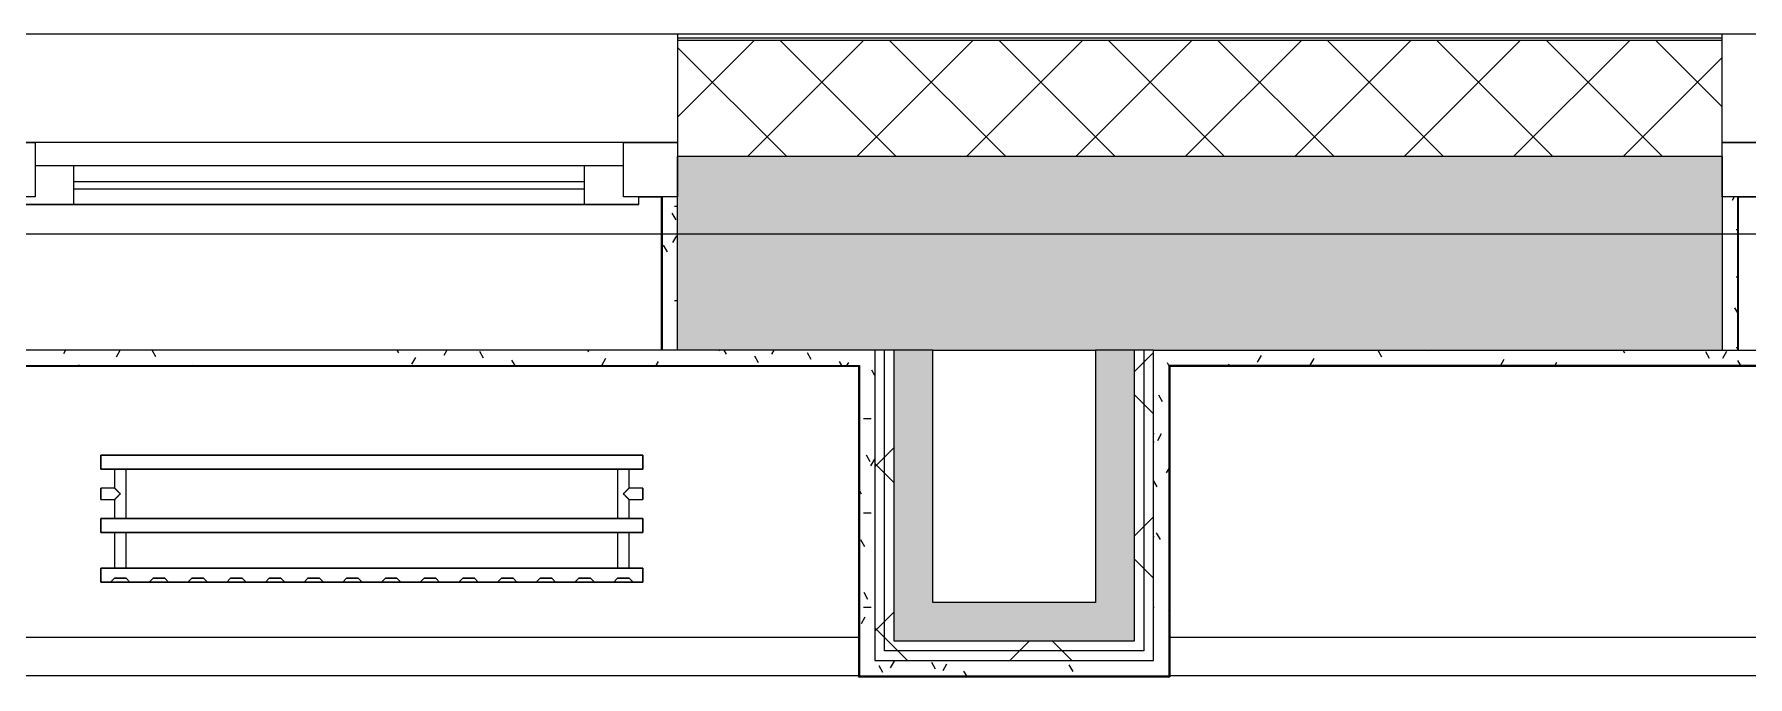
# Model space of a CAD drawing. Header units: millimetres. Extents: x -6228 to 200708, y -8553 to 29014.
# Drawn here: x 168014 to 170227, y 20728 to 21558 of the extents above; entities that cross this region are included whole.
import ezdxf

# ---------------------------------------------------------------- set-up
doc = ezdxf.new("R2010")
doc.units = ezdxf.units.MM
doc.linetypes.add('Осевая', pattern=[15875, 3175, -2381.25, 7937.5, -2381.25])
for name, color, linetype, lineweight in [('A-GLAZ-2', 7, 'Continuous', 9), ('A-WALL-3', 7, 'Continuous', 9), ('A-WALL-4', 7, 'Continuous', 13), ('I-WALL-6', 7, 'Continuous', 9), ('M-EQPM-2', 7, 'Continuous', 9), ('Оси-2', 7, 'Осевая', 9)]:
    doc.layers.add(name, color=color, linetype=linetype, lineweight=lineweight)
doc.layers.add('I-WALL-1', color=7, linetype='Continuous', lineweight=5, true_color=0xe7e7e7)
doc.layers.add('I-WALL-8', color=9, linetype='Continuous', lineweight=9, true_color=0x808080)
pattern_1 = [(0, (50944.32, 0), (121.92, 30.48), [10.058, -81.382, 10.058, -81.382, -487.68]), (0, (50944.32, 0), (121.92, 30.48), [-182.88, 10.058, -172.822, 10.058, -81.382, -213.36]), (0, (50944.32, 0), (121.92, 30.48), [-457.2, 10.058, -50.902, 10.058, -142.342]), (120, (50990.04, 15.24), (-87.356454, 90.345817), [10.058, -81.382, 10.058, -81.382, -487.68]), (120, (50990.04, 15.24), (-87.356454, 90.345817), [-182.88, 10.058, -172.822, 10.058, -81.382, -213.36]), (120, (50990.04, 15.24), (-87.356454, 90.345817), [-457.2, 10.058, -50.902, 10.058, -142.342]), (240, (51005.28, 76.2), (-34.563546, -120.825817), [10.058, -81.382, 10.058, -81.382, -487.68]), (240, (51005.28, 76.2), (-34.563546, -120.825817), [-182.88, 10.058, -172.822, 10.058, -81.382, -213.36]), (240, (51005.28, 76.2), (-34.563546, -120.825817), [-457.2, 10.058, -50.902, 10.058, -142.342])]
pattern_2 = [(45, (50944.32, 0), (-106.06602, 106.06602), []), (135, (50944.32, 0), (-106.06602, -106.06602), [])]

# ---------------------------------------------------------------- blocks, each defined once
blk = doc.blocks.new('120_Окно_СКБ_1Ст - 120_Окно_СКБ_1Ст 900х2500_h_ с форточкой-V172-План зашивки приборов отопления в осях 2 этажа 23-33')
at = {"layer": 'A-GLAZ-2'}
for p, q in [((-450, -127), (-450, -57)), ((-450, -57), (-380, -57)), ((450, -57), (-450, -57)), ((-380, -57), (-380, -127)), ((380, -127), (380, -57)), ((380, -57), (450, -57)), ((450, -57), (450, -127)), ((380, -87), (-380, -87)), ((-380, -87), (-380, -127)), ((-330, -137), (-330, -87)), ((330, -137), (330, -87)), ((380, -127), (380, -87)), ((-330, -107), (330, -107)), ((-380, -127), (-450, -127)), ((-430, -127), (-400, -127)), ((-380, -127), (-400, -127)), ((-400, -127), (-400, -137)), ((330, -117), (-330, -117)), ((450, -127), (380, -127)), ((400, -127), (380, -127)), ((400, -127), (430, -127)), ((400, -137), (400, -127)), ((-400, -137), (400, -137)), ((400, -137), (-400, -137))]:
    blk.add_line(p, q, dxfattribs=at)
blk = doc.blocks.new('radiator_prado_classic_z_tip_30_po exemplyaru - Classic Z Тип 30-300-V182-План зашивки приборов отопления в осях 2 этажа 23-33')
at = {"layer": 'M-EQPM-2'}
for p, q in [((0, 228), (0, 210)), ((700, 228), (0, 228)), ((0, 210), (0, 228)), ((0, 228), (12.5, 228)), ((12.5, 228), (37.5, 228)), ((37.5, 228), (12.5, 228)), ((12.5, 228), (37.5, 228)), ((12.5, 228), (17.5, 223)), ((12.5, 228), (17.5, 223)), ((32.5, 223), (17.5, 223)), ((17.5, 223), (32.5, 223)), ((32.5, 223), (37.5, 228)), ((37.5, 228), (32.5, 223)), ((37.5, 228), (62.5, 228)), ((62.5, 228), (87.5, 228)), ((87.5, 228), (62.5, 228)), ((62.5, 228), (87.5, 228)), ((62.5, 228), (67.5, 223)), ((62.5, 228), (67.5, 223)), ((82.5, 223), (67.5, 223)), ((67.5, 223), (82.5, 223)), ((82.5, 223), (87.5, 228)), ((87.5, 228), (82.5, 223)), ((87.5, 228), (112.5, 228)), ((112.5, 228), (137.5, 228)), ((137.5, 228), (112.5, 228)), ((112.5, 228), (137.5, 228)), ((112.5, 228), (117.5, 223)), ((112.5, 228), (117.5, 223)), ((132.5, 223), (117.5, 223)), ((117.5, 223), (132.5, 223)), ((132.5, 223), (137.5, 228)), ((137.5, 228), (132.5, 223)), ((137.5, 228), (162.5, 228)), ((162.5, 228), (187.5, 228)), ((187.5, 228), (162.5, 228)), ((162.5, 228), (187.5, 228)), ((162.5, 228), (167.5, 223)), ((162.5, 228), (167.5, 223)), ((182.5, 223), (167.5, 223)), ((167.5, 223), (182.5, 223)), ((182.5, 223), (187.5, 228)), ((187.5, 228), (182.5, 223)), ((187.5, 228), (212.5, 228)), ((212.5, 228), (237.5, 228)), ((237.5, 228), (212.5, 228)), ((212.5, 228), (237.5, 228)), ((212.5, 228), (217.5, 223)), ((212.5, 228), (217.5, 223)), ((232.5, 223), (217.5, 223)), ((217.5, 223), (232.5, 223)), ((232.5, 223), (237.5, 228)), ((237.5, 228), (232.5, 223)), ((237.5, 228), (262.5, 228)), ((262.5, 228), (287.5, 228)), ((287.5, 228), (262.5, 228)), ((262.5, 228), (287.5, 228)), ((262.5, 228), (267.5, 223)), ((262.5, 228), (267.5, 223)), ((282.5, 223), (267.5, 223)), ((267.5, 223), (282.5, 223)), ((282.5, 223), (287.5, 228)), ((287.5, 228), (282.5, 223)), ((287.5, 228), (312.5, 228)), ((312.5, 228), (337.5, 228)), ((337.5, 228), (312.5, 228)), ((312.5, 228), (337.5, 228)), ((312.5, 228), (317.5, 223)), ((312.5, 228), (317.5, 223)), ((332.5, 223), (317.5, 223)), ((317.5, 223), (332.5, 223)), ((332.5, 223), (337.5, 228)), ((337.5, 228), (332.5, 223)), ((337.5, 228), (362.5, 228)), ((362.5, 228), (387.5, 228)), ((387.5, 228), (362.5, 228)), ((362.5, 228), (387.5, 228)), ((362.5, 228), (367.5, 223)), ((362.5, 228), (367.5, 223)), ((382.5, 223), (367.5, 223)), ((367.5, 223), (382.5, 223)), ((382.5, 223), (387.5, 228)), ((387.5, 228), (382.5, 223)), ((387.5, 228), (412.5, 228)), ((412.5, 228), (437.5, 228)), ((437.5, 228), (412.5, 228)), ((412.5, 228), (437.5, 228)), ((412.5, 228), (417.5, 223)), ((412.5, 228), (417.5, 223)), ((432.5, 223), (417.5, 223)), ((417.5, 223), (432.5, 223)), ((432.5, 223), (437.5, 228)), ((437.5, 228), (432.5, 223)), ((437.5, 228), (462.5, 228)), ((462.5, 228), (487.5, 228)), ((487.5, 228), (462.5, 228)), ((462.5, 228), (487.5, 228)), ((462.5, 228), (467.5, 223)), ((462.5, 228), (467.5, 223)), ((482.5, 223), (467.5, 223)), ((467.5, 223), (482.5, 223)), ((482.5, 223), (487.5, 228)), ((487.5, 228), (482.5, 223)), ((487.5, 228), (512.5, 228)), ((512.5, 228), (537.5, 228)), ((537.5, 228), (512.5, 228)), ((512.5, 228), (537.5, 228)), ((512.5, 228), (517.5, 223)), ((512.5, 228), (517.5, 223)), ((532.5, 223), (517.5, 223)), ((517.5, 223), (532.5, 223)), ((532.5, 223), (537.5, 228)), ((537.5, 228), (532.5, 223)), ((537.5, 228), (562.5, 228)), ((562.5, 228), (587.5, 228)), ((587.5, 228), (562.5, 228)), ((562.5, 228), (587.5, 228)), ((562.5, 228), (567.5, 223)), ((562.5, 228), (567.5, 223)), ((582.5, 223), (567.5, 223)), ((567.5, 223), (582.5, 223)), ((582.5, 223), (587.5, 228)), ((587.5, 228), (582.5, 223)), ((587.5, 228), (612.5, 228)), ((612.5, 228), (637.5, 228)), ((637.5, 228), (612.5, 228)), ((612.5, 228), (637.5, 228)), ((612.5, 228), (617.5, 223)), ((612.5, 228), (617.5, 223)), ((632.5, 223), (617.5, 223)), ((617.5, 223), (632.5, 223)), ((632.5, 223), (637.5, 228)), ((637.5, 228), (632.5, 223)), ((637.5, 228), (662.5, 228)), ((662.5, 228), (687.5, 228)), ((687.5, 228), (662.5, 228)), ((662.5, 228), (687.5, 228)), ((662.5, 228), (667.5, 223)), ((662.5, 228), (667.5, 223)), ((682.5, 223), (667.5, 223)), ((667.5, 223), (682.5, 223)), ((682.5, 223), (687.5, 228)), ((687.5, 228), (682.5, 223)), ((687.5, 228), (700, 228)), ((700, 210), (700, 228)), ((700, 228), (700, 210)), ((0, 210), (700, 210)), ((17.5, 210), (0, 210)), ((17.5, 210), (17.5, 164)), ((17.5, 210), (17.5, 164)), ((32.5, 210), (17.5, 210)), ((17.5, 210), (32.5, 210)), ((32.5, 210), (17.5, 210)), ((17.5, 210), (32.5, 210)), ((31.5, 210), (18.5, 210)), ((32.5, 164), (32.5, 210)), ((32.5, 164), (32.5, 210)), ((667.5, 210), (32.5, 210)), ((667.5, 210), (667.5, 164)), ((667.5, 210), (667.5, 164)), ((682.5, 210), (667.5, 210)), ((667.5, 210), (682.5, 210)), ((682.5, 210), (667.5, 210)), ((667.5, 210), (682.5, 210)), ((681.5, 210), (668.5, 210)), ((682.5, 164), (682.5, 210)), ((682.5, 164), (682.5, 210)), ((700, 210), (682.5, 210)), ((700, 164), (0, 164)), ((0, 164), (0, 146)), ((0, 146), (0, 164)), ((0, 164), (17.5, 164)), ((32.5, 164), (17.5, 164)), ((17.5, 164), (32.5, 164)), ((32.5, 164), (17.5, 164)), ((17.5, 164), (30.3, 164)), ((18.5, 164), (31.5, 164)), ((30.3, 164), (32.5, 164)), ((32.5, 164), (667.5, 164)), ((682.5, 164), (667.5, 164)), ((667.5, 164), (682.5, 164)), ((675, 164), (667.5, 164)), ((667.5, 164), (682.5, 164)), ((668.5, 164), (681.5, 164)), ((682.5, 164), (675, 164)), ((682.5, 164), (700, 164)), ((700, 146), (700, 164)), ((700, 164), (700, 146)), ((0, 146), (700, 146)), ((17.5, 146), (0, 146)), ((17.5, 146), (17.5, 121.5)), ((17.5, 146), (17.5, 121.5)), ((17.5, 146), (32.5, 146)), ((32.5, 146), (17.5, 146)), ((17.5, 146), (32.5, 146)), ((32.5, 146), (17.5, 146)), ((31.5, 146), (18.5, 146)), ((32.5, 82), (32.5, 146)), ((32.5, 82), (32.5, 146)), ((667.5, 146), (32.5, 146)), ((667.5, 146), (667.5, 82)), ((667.5, 146), (667.5, 82)), ((667.5, 146), (682.5, 146)), ((682.5, 146), (667.5, 146)), ((667.5, 146), (667.8, 146)), ((682.5, 146), (667.5, 146)), ((667.8, 146), (671.2, 146)), ((681.5, 146), (668.5, 146)), ((671.2, 146), (681.5, 146)), ((681.5, 146), (682.5, 146)), ((682.5, 121.5), (682.5, 146)), ((682.5, 121.5), (682.5, 146)), ((700, 146), (682.5, 146)), ((17.5, 121.5), (0, 121.5)), ((17.5, 121.5), (0, 121.5)), ((0, 121.5), (0, 121.2)), ((0, 106.5), (0, 121.5)), ((0, 121.2), (0, 117.7)), ((0, 121.2), (0, 120.5)), ((0, 120.5), (0, 121.2)), ((0, 121.2), (0, 121.2)), ((0, 120.5), (0, 119.3)), ((0, 119.3), (0, 120.5)), ((0, 119.3), (0, 117.7)), ((0, 117.7), (0, 119.3)), ((0, 117.7), (0, 115.9)), ((0, 115.9), (0, 117.7)), ((0, 117.7), (0, 110.2)), ((0, 115.9), (0, 114)), ((0, 114), (0, 115.9)), ((0, 114), (0, 112.1)), ((0, 112.1), (0, 114)), ((0, 112.1), (0, 110.2)), ((0, 110.2), (0, 112.1)), ((700, 121.5), (682.5, 121.5)), ((700, 121.5), (682.5, 121.5)), ((700, 121.5), (700, 106.5)), ((700, 121.2), (700, 121.5)), ((700, 121.5), (700, 121.2)), ((700, 121.2), (700, 121.5)), ((700, 120.5), (700, 121.2)), ((700, 121.2), (700, 120.5)), ((700, 106.8), (700, 121.2)), ((700, 106.8), (700, 120.5)), ((700, 120.5), (700, 119.3)), ((700, 119.3), (700, 117.7)), ((700, 117.7), (700, 115.9)), ((700, 115.9), (700, 114)), ((700, 114), (700, 112.1)), ((700, 112.1), (700, 110.2)), ((0, 110.2), (0, 106.8)), ((0, 110.2), (0, 108.7)), ((0, 108.7), (0, 110.2)), ((0, 108.7), (0, 107.5)), ((0, 106.8), (0, 108.7)), ((0, 107.5), (0, 106.8)), ((0, 106.8), (0, 106.5)), ((0, 106.8), (0, 106.8)), ((0, 106.5), (17.5, 106.5)), ((0, 106.5), (17.5, 106.5)), ((17.5, 106.5), (17.5, 82)), ((17.5, 106.5), (17.5, 82)), ((682.5, 82), (682.5, 106.5)), ((682.5, 106.5), (700, 106.5)), ((682.5, 82), (682.5, 106.5)), ((682.5, 106.5), (700, 106.5)), ((700, 110.2), (700, 108.7)), ((700, 108.7), (700, 107.5)), ((700, 107.5), (700, 106.8)), ((700, 106.5), (700, 106.8)), ((700, 106.8), (700, 106.5)), ((700, 106.5), (700, 106.8)), ((700, 82), (0, 82)), ((0, 82), (0, 64)), ((0, 64), (0, 82)), ((0, 82), (17.5, 82)), ((32.5, 82), (17.5, 82)), ((17.5, 82), (32.5, 82)), ((32.5, 82), (17.5, 82)), ((17.5, 82), (17.8, 82)), ((17.8, 82), (25, 82)), ((18.5, 82), (31.5, 82)), ((25, 82), (32.5, 82)), ((32.5, 82), (667.5, 82)), ((682.5, 82), (667.5, 82)), ((667.5, 82), (682.5, 82)), ((667.8, 82), (667.5, 82)), ((667.5, 82), (682.5, 82)), ((668.5, 82), (667.8, 82)), ((673.1, 82), (668.5, 82)), ((668.5, 82), (681.5, 82)), ((678.7, 82), (673.1, 82)), ((680.3, 82), (678.7, 82)), ((681.5, 82), (680.3, 82)), ((682.5, 82), (681.5, 82)), ((682.5, 82), (700, 82)), ((700, 64), (700, 82)), ((700, 82), (700, 64)), ((700, 64), (0, 64)), ((0, 64), (700, 64))]:
    blk.add_line(p, q, dxfattribs=at)
for points, knots in [([(17.8, 121.2), (17.7, 121.3), (17.7, 121.3), (17.5, 121.5), (17.5, 121.5), (17.5, 121.5)], [0.8571429, 0.8571429, 0.8571429, 0.8571429, 0.8928571, 0.9285714, 1, 1, 1, 1]), ([(17.5, 121.5), (17.5, 121.5), (17.5, 121.5), (17.7, 121.3), (17.7, 121.3), (17.8, 121.2)], [0, 0, 0, 0, 0.0714286, 0.1071429, 0.1428571, 0.1428571, 0.1428571, 0.1428571]), ([(17.5, 121.5), (17.5, 121.5), (17.5, 121.5), (17.7, 121.3), (17.7, 121.3), (17.8, 121.2)], [0, 0, 0, 0, 0.0714286, 0.1071429, 0.1428571, 0.1428571, 0.1428571, 0.1428571]), ([(25, 114), (24.5, 114.5), (23.6, 115.4), (22.4, 116.6), (21.6, 117.4), (21.1, 117.9), (20.8, 118.2), (20.5, 118.5), (20.2, 118.8), (19.8, 119.1), (19.6, 119.4), (19.3, 119.7), (19, 120), (18.7, 120.3), (18.5, 120.5), (18.3, 120.7), (18.1, 120.9), (17.9, 121.1), (17.8, 121.2), (17.7, 121.3), (17.5, 121.5), (17.5, 121.5), (17.5, 121.5)], [0, 0, 0, 0, 0.142857, 0.285714, 0.357143, 0.392857, 0.428571, 0.464286, 0.5, 0.535714, 0.571429, 0.607143, 0.642857, 0.678571, 0.714286, 0.75, 0.785714, 0.821429, 0.857143, 0.892857, 0.928571, 1, 1, 1, 1]), ([(17.5, 106.5), (17.5, 106.5), (17.5, 106.5), (17.7, 106.7), (17.8, 106.8), (17.9, 106.9), (18.1, 107.1), (18.3, 107.3), (18.5, 107.5), (18.7, 107.7), (19, 108), (19.3, 108.3), (19.6, 108.6), (19.8, 108.9), (20.3, 109.3), (20.7, 109.7), (21.1, 110.1), (21.6, 110.6), (22.4, 111.4), (23.6, 112.6), (24.5, 113.5), (25, 114)], [0, 0, 0, 0, 0.071429, 0.107143, 0.142857, 0.178571, 0.214286, 0.25, 0.285714, 0.321429, 0.357143, 0.392857, 0.428571, 0.464286, 0.5, 0.571429, 0.607143, 0.642857, 0.714286, 0.857143, 1, 1, 1, 1]), ([(17.8, 121.2), (17.8, 121.2), (17.9, 121.1), (18.1, 120.9), (18.3, 120.7), (18.5, 120.5), (18.7, 120.3), (19, 120), (19.3, 119.7), (19.6, 119.4), (19.8, 119.1), (20.3, 118.7), (20.7, 118.3), (21.1, 117.9), (21.6, 117.4), (22.4, 116.6), (23.1, 115.9), (23.6, 115.4)], [0.1428571, 0.1428571, 0.1428571, 0.1428571, 0.1785714, 0.2142857, 0.25, 0.2857143, 0.3214286, 0.3571429, 0.3928571, 0.4285714, 0.4642857, 0.5, 0.5714286, 0.6071429, 0.6428571, 0.7142857, 0.8571429, 0.8571429, 0.8571429, 0.8571429]), ([(22.1, 111.1), (21.9, 110.9), (21.6, 110.6), (21.1, 110.1), (20.8, 109.8), (20.5, 109.5), (20.2, 109.2), (19.8, 108.9), (19.6, 108.6), (19.3, 108.3), (19, 108), (18.7, 107.7), (18.5, 107.5), (18.3, 107.3), (18.1, 107.1), (17.9, 106.9), (17.8, 106.8), (17.8, 106.8)], [0.2857143, 0.2857143, 0.2857143, 0.2857143, 0.3571429, 0.3928571, 0.4285714, 0.4642857, 0.5, 0.5357143, 0.5714286, 0.6071429, 0.6428571, 0.6785714, 0.7142857, 0.75, 0.7857143, 0.8214286, 0.8571429, 0.8571429, 0.8571429, 0.8571429]), ([(19.6, 119.4), (19.7, 119.3), (19.9, 119.2), (20.3, 118.7), (20.6, 118.4), (20.8, 118.2)], [0.4285714, 0.4285714, 0.4285714, 0.4285714, 0.4642857, 0.5, 0.5714286, 0.5714286, 0.5714286, 0.5714286]), ([(22.1, 116.9), (21.9, 117.1), (21.6, 117.4), (21.1, 117.9), (20.9, 118.1), (20.8, 118.2)], [0.2857143, 0.2857143, 0.2857143, 0.2857143, 0.3571429, 0.3928571, 0.4285714, 0.4285714, 0.4285714, 0.4285714]), ([(20.8, 118.2), (20.9, 118.1), (21.1, 117.9), (21.6, 117.4), (21.9, 117.1), (22.1, 116.9)], [0.5714286, 0.5714286, 0.5714286, 0.5714286, 0.6071429, 0.6428571, 0.7142857, 0.7142857, 0.7142857, 0.7142857]), ([(20.8, 109.8), (20.9, 109.9), (21.1, 110.1), (21.6, 110.6), (21.9, 110.9), (22.1, 111.1)], [0.5714286, 0.5714286, 0.5714286, 0.5714286, 0.6071429, 0.6428571, 0.7142857, 0.7142857, 0.7142857, 0.7142857]), ([(22.1, 111.1), (21.9, 110.9), (21.6, 110.6), (21.1, 110.1), (20.9, 109.9), (20.8, 109.8)], [0.2857143, 0.2857143, 0.2857143, 0.2857143, 0.3571429, 0.3928571, 0.4285714, 0.4285714, 0.4285714, 0.4285714]), ([(675, 114), (675.5, 114.5), (676.4, 115.4), (677.6, 116.6), (678.4, 117.4), (678.9, 117.9), (679.2, 118.2), (679.5, 118.5), (679.8, 118.8), (680.1, 119.2), (680.4, 119.4), (680.7, 119.7), (681, 120), (681.3, 120.3), (681.5, 120.5), (681.7, 120.7), (681.9, 120.9), (682.1, 121.1), (682.2, 121.2), (682.3, 121.3), (682.5, 121.5), (682.5, 121.5), (682.5, 121.5)], [0, 0, 0, 0, 0.142857, 0.285714, 0.357143, 0.392857, 0.428571, 0.464286, 0.5, 0.535714, 0.571429, 0.607143, 0.642857, 0.678571, 0.714286, 0.75, 0.785714, 0.821429, 0.857143, 0.892857, 0.928571, 1, 1, 1, 1]), ([(682.5, 106.5), (682.5, 106.5), (682.5, 106.5), (682.3, 106.7), (682.2, 106.8), (682.1, 106.9), (681.9, 107.1), (681.7, 107.3), (681.5, 107.5), (681.3, 107.7), (681, 108), (680.7, 108.3), (680.4, 108.6), (680.1, 108.8), (679.7, 109.3), (679.3, 109.7), (678.9, 110.1), (678.4, 110.6), (677.6, 111.4), (676.4, 112.6), (675.5, 113.5), (675, 114)], [0, 0, 0, 0, 0.071429, 0.107143, 0.142857, 0.178571, 0.214286, 0.25, 0.285714, 0.321429, 0.357143, 0.392857, 0.428571, 0.464286, 0.5, 0.571429, 0.607143, 0.642857, 0.714286, 0.857143, 1, 1, 1, 1]), ([(682.2, 121.2), (682.2, 121.2), (682.1, 121.1), (681.9, 120.9), (681.7, 120.7), (681.5, 120.5), (681.3, 120.3), (681, 120), (680.7, 119.7), (680.4, 119.4), (680.1, 119.2), (679.7, 118.7), (679.3, 118.3), (678.9, 117.9), (678.4, 117.4), (677.6, 116.6), (676.9, 115.9), (676.4, 115.4)], [0.1428571, 0.1428571, 0.1428571, 0.1428571, 0.1785714, 0.2142857, 0.25, 0.2857143, 0.3214286, 0.3571429, 0.3928571, 0.4285714, 0.4642857, 0.5, 0.5714286, 0.6071429, 0.6428571, 0.7142857, 0.8571429, 0.8571429, 0.8571429, 0.8571429]), ([(676.4, 115.4), (676.9, 115.9), (677.6, 116.6), (678.4, 117.4), (678.9, 117.9), (679.2, 118.2), (679.5, 118.5), (679.8, 118.8), (680.1, 119.2), (680.4, 119.4), (680.7, 119.7), (681, 120), (681.3, 120.3), (681.5, 120.5), (681.7, 120.7), (681.9, 120.9), (682.1, 121.1), (682.2, 121.2), (682.2, 121.2)], [0.1428571, 0.1428571, 0.1428571, 0.1428571, 0.2857143, 0.3571429, 0.3928571, 0.4285714, 0.4642857, 0.5, 0.5357143, 0.5714286, 0.6071429, 0.6428571, 0.6785714, 0.7142857, 0.75, 0.7857143, 0.8214286, 0.8571429, 0.8571429, 0.8571429, 0.8571429]), ([(680.4, 119.4), (680.3, 119.3), (680.1, 119.2), (679.7, 118.7), (679.3, 118.3), (678.9, 117.9), (678.4, 117.4), (678.1, 117.1), (677.9, 116.9)], [0.4285714, 0.4285714, 0.4285714, 0.4285714, 0.4642857, 0.5, 0.5714286, 0.6071429, 0.6428571, 0.7142857, 0.7142857, 0.7142857, 0.7142857]), ([(677.9, 111.1), (678.1, 110.9), (678.4, 110.6), (678.9, 110.1), (679.2, 109.8), (679.5, 109.5), (679.8, 109.2), (680.1, 108.8), (680.4, 108.6), (680.7, 108.3), (681, 108), (681.3, 107.7), (681.5, 107.5), (681.7, 107.3), (681.9, 107.1), (682.1, 106.9), (682.2, 106.8), (682.2, 106.8)], [0.2857143, 0.2857143, 0.2857143, 0.2857143, 0.3571429, 0.3928571, 0.4285714, 0.4642857, 0.5, 0.5357143, 0.5714286, 0.6071429, 0.6428571, 0.6785714, 0.7142857, 0.75, 0.7857143, 0.8214286, 0.8571429, 0.8571429, 0.8571429, 0.8571429]), ([(677.9, 111.1), (678.1, 110.9), (678.4, 110.6), (678.9, 110.1), (679.2, 109.8), (679.5, 109.5), (679.8, 109.2), (680.1, 108.8), (680.4, 108.6), (680.7, 108.3), (681, 108), (681.3, 107.7), (681.5, 107.5), (681.7, 107.3), (681.9, 107.1), (682.1, 106.9), (682.2, 106.8), (682.2, 106.8)], [0.2857143, 0.2857143, 0.2857143, 0.2857143, 0.3571429, 0.3928571, 0.4285714, 0.4642857, 0.5, 0.5357143, 0.5714286, 0.6071429, 0.6428571, 0.6785714, 0.7142857, 0.75, 0.7857143, 0.8214286, 0.8571429, 0.8571429, 0.8571429, 0.8571429]), ([(682.2, 106.8), (682.2, 106.8), (682.1, 106.9), (681.9, 107.1), (681.7, 107.3), (681.5, 107.5), (681.3, 107.7), (681, 108), (680.7, 108.3), (680.4, 108.6), (680.1, 108.8), (679.7, 109.3), (679.3, 109.7), (678.9, 110.1), (678.4, 110.6), (678.1, 110.9), (677.9, 111.1)], [0.1428571, 0.1428571, 0.1428571, 0.1428571, 0.1785714, 0.2142857, 0.25, 0.2857143, 0.3214286, 0.3571429, 0.3928571, 0.4285714, 0.4642857, 0.5, 0.5714286, 0.6071429, 0.6428571, 0.7142857, 0.7142857, 0.7142857, 0.7142857]), ([(682.5, 121.5), (682.5, 121.5), (682.5, 121.5), (682.3, 121.3), (682.3, 121.3), (682.2, 121.2)], [0, 0, 0, 0, 0.0714286, 0.1071429, 0.1428571, 0.1428571, 0.1428571, 0.1428571]), ([(682.5, 121.5), (682.5, 121.5), (682.5, 121.5), (682.3, 121.3), (682.3, 121.3), (682.2, 121.2)], [0, 0, 0, 0, 0.0714286, 0.1071429, 0.1428571, 0.1428571, 0.1428571, 0.1428571]), ([(682.2, 121.2), (682.3, 121.3), (682.3, 121.3), (682.5, 121.5), (682.5, 121.5), (682.5, 121.5)], [0.8571429, 0.8571429, 0.8571429, 0.8571429, 0.8928571, 0.9285714, 1, 1, 1, 1]), ([(17.5, 106.5), (17.5, 106.5), (17.5, 106.5), (17.7, 106.7), (17.7, 106.7), (17.8, 106.8)], [0, 0, 0, 0, 0.0714286, 0.1071429, 0.1428571, 0.1428571, 0.1428571, 0.1428571]), ([(17.8, 106.8), (17.7, 106.7), (17.7, 106.7), (17.5, 106.5), (17.5, 106.5), (17.5, 106.5)], [0.8571429, 0.8571429, 0.8571429, 0.8571429, 0.8928571, 0.9285714, 1, 1, 1, 1]), ([(17.8, 106.8), (17.7, 106.7), (17.7, 106.7), (17.5, 106.5), (17.5, 106.5), (17.5, 106.5)], [0.8571429, 0.8571429, 0.8571429, 0.8571429, 0.8928571, 0.9285714, 1, 1, 1, 1]), ([(17.8, 106.8), (17.8, 106.8), (17.9, 106.9), (18.1, 107.1), (18.3, 107.3), (18.5, 107.5), (18.7, 107.7), (19, 108), (19.3, 108.3), (19.6, 108.6), (19.9, 108.8), (20.3, 109.3), (20.6, 109.6), (20.8, 109.8)], [0.1428571, 0.1428571, 0.1428571, 0.1428571, 0.1785714, 0.2142857, 0.25, 0.2857143, 0.3214286, 0.3571429, 0.3928571, 0.4285714, 0.4642857, 0.5, 0.5714286, 0.5714286, 0.5714286, 0.5714286]), ([(682.2, 106.8), (682.3, 106.7), (682.3, 106.7), (682.5, 106.5), (682.5, 106.5), (682.5, 106.5)], [0.8571429, 0.8571429, 0.8571429, 0.8571429, 0.8928571, 0.9285714, 1, 1, 1, 1]), ([(682.2, 106.8), (682.3, 106.7), (682.3, 106.7), (682.5, 106.5), (682.5, 106.5), (682.5, 106.5)], [0.8571429, 0.8571429, 0.8571429, 0.8571429, 0.8928571, 0.9285714, 1, 1, 1, 1]), ([(682.5, 106.5), (682.5, 106.5), (682.5, 106.5), (682.3, 106.7), (682.3, 106.7), (682.2, 106.8)], [0, 0, 0, 0, 0.0714286, 0.1071429, 0.1428571, 0.1428571, 0.1428571, 0.1428571])]:
    blk.add_open_spline(points, degree=3, knots=knots, dxfattribs=at)
for points in [[(20.8, 118.2), (20.7, 118.3), (20.5, 118.5), (20.2, 118.8), (19.9, 119.2), (19.6, 119.4), (19.3, 119.7), (19, 120), (18.7, 120.3), (18.5, 120.5), (18.3, 120.7), (18.1, 120.9), (17.9, 121.1), (17.8, 121.2), (17.8, 121.2)], [(17.8, 121.2), (17.8, 121.2), (17.9, 121.1), (18.1, 120.9), (18.3, 120.7), (18.5, 120.5), (18.7, 120.3), (19, 120), (19.3, 119.7), (19.5, 119.5), (19.6, 119.4)], [(23.6, 115.4), (23.1, 115.9), (22.6, 116.4), (22.1, 116.9)], [(22.1, 116.9), (22.6, 116.4), (23.1, 115.9), (23.6, 115.4)], [(25, 114), (24.5, 113.5), (23.6, 112.6), (22.6, 111.6), (22.1, 111.1)], [(22.1, 111.1), (22.6, 111.6), (23.1, 112.1), (23.6, 112.6)], [(23.6, 112.6), (23.1, 112.1), (22.6, 111.6), (22.1, 111.1)], [(25, 114), (24.5, 114.5), (24, 115), (23.6, 115.4)], [(23.6, 115.4), (24, 115), (24.5, 114.5), (25, 114)], [(23.6, 115.4), (24, 115), (24.5, 114.5), (25, 114)], [(23.6, 112.6), (24, 113), (24.5, 113.5), (25, 114)], [(25, 114), (24.5, 113.5), (24, 113), (23.6, 112.6)], [(676.4, 115.4), (676, 115), (675.5, 114.5), (675, 114)], [(676.4, 115.4), (676, 115), (675.5, 114.5), (675, 114)], [(675, 114), (675.5, 114.5), (676, 115), (676.4, 115.4)], [(675, 114), (675.5, 113.5), (676.4, 112.6), (677.4, 111.6), (677.9, 111.1)], [(675, 114), (675.5, 113.5), (676.4, 112.6), (677.4, 111.6), (677.9, 111.1)], [(677.9, 111.1), (677.4, 111.6), (676.4, 112.6), (675.5, 113.5), (675, 114)], [(677.9, 116.9), (677.4, 116.4), (676.9, 115.9), (676.4, 115.4)], [(682.2, 121.2), (682.2, 121.2), (682.1, 121.1), (681.9, 120.9), (681.7, 120.7), (681.5, 120.5), (681.3, 120.3), (681, 120), (680.7, 119.7), (680.5, 119.5), (680.4, 119.4)], [(20.8, 109.8), (20.7, 109.7), (20.5, 109.5), (20.2, 109.2), (19.9, 108.8), (19.6, 108.6), (19.3, 108.3), (19, 108), (18.7, 107.7), (18.5, 107.5), (18.3, 107.3), (18.1, 107.1), (17.9, 106.9), (17.8, 106.8), (17.8, 106.8)]]:
    blk.add_open_spline(points, degree=3, dxfattribs=at)

msp = doc.modelspace()

# ---------------------------------------------------------------- hatches: boundary and pattern name
at = {"layer": 'A-WALL-3'}
h = msp.add_hatch(dxfattribs=at)
h.set_pattern_fill('FP_141', color=256, style=0, pattern_type=2)
h.set_pattern_definition([(45, (50944.32, 0), (-70.71068, 70.71068), []), (135, (50944.32, 0), (-70.71068, -70.71068), [])])
h.paths.add_polyline_path([(176024.3, 21400), (176174.3, 21400), (176174.3, 21550), (171094.5, 21550), (171094.5, 21400), (175874.6, 21400)])
h.paths.add_polyline_path([(170013.1, 21400), (170194.5, 21400), (170194.5, 21550), (168844.8, 21550), (168844.8, 21400), (169361.8, 21400)])
h.paths.add_polyline_path([(167944.8, 21400), (167944.8, 21550), (166544.8, 21550), (166544.8, 21400), (167407.9, 21400)])
h.paths.add_polyline_path([(164151.5, 21400), (164244.8, 21400), (164244.8, 21550), (163094.3, 21550), (163094.3, 21400), (163500.2, 21400)])
h.paths.add_polyline_path([(161994.3, 21400), (162194.3, 21400), (162194.3, 21550), (160894.8, 21550), (160895.1, 21400), (161546.4, 21400)])
h.paths.add_polyline_path([(159994.8, 21400), (159994.8, 21550), (158694.8, 21550), (158694.8, 21400), (159592.5, 21400)])
h.paths.add_polyline_path([(157794.8, 21400), (157794.8, 21550), (156494.5, 21550), (156494.5, 21400), (157638.7, 21400)])
h.paths.add_polyline_path([(154194.5, 21400), (154194.5, 21550), (152994.3, 21550), (152994.3, 21400), (153731, 21400)])
h.paths.add_polyline_path([(152094.3, 21400), (152094.3, 21550), (147554.3, 21550), (147554.3, 21400), (151777.1, 21400)])
h.paths.add_polyline_path([(144254.3, 21400), (144254.3, 21550), (144004.3, 21550), (144004.3, 21400)])
at = {"layer": 'I-WALL-1'}
for points in [[(169174.8, 20774), (169174.8, 21150), (169124.8, 21150), (169124.8, 20774)], [(169434.8, 20824), (169434.8, 21150), (169384.8, 21150), (169384.8, 20824)], [(169434.8, 20774), (169434.8, 20824), (169174.8, 20824), (169174.8, 20774), (169361.8, 20774)]]:
    msp.add_hatch(color=256, dxfattribs=at).paths.add_polyline_path(points)
at = {"layer": 'I-WALL-6'}
h = msp.add_hatch(dxfattribs=at)
h.set_pattern_fill('FP_142', color=256, style=0, pattern_type=2)
h.set_pattern_definition([(45, (50944.32, 0), (-57.024626, 57.024626), []), (45, (51001.345, 0), (-57.024626, 57.024626), [100.806, -20.161, 3.353, -16.808])])
h.paths.add_polyline_path([(171966.9, 21150), (172154.3, 21150), (172154.3, 21400), (171794.3, 21400), (171794.3, 21150)])
h.paths.add_polyline_path([(170194.5, 21150), (170194.5, 21400), (168844.8, 21400), (168844.8, 21150), (170013.1, 21150)])
h.paths.add_polyline_path([(167944.8, 21150), (167944.8, 21400), (167044.8, 21400), (167044.8, 21150), (167407.9, 21150)])
h.paths.add_polyline_path([(164244.8, 21150), (164244.8, 21400), (163094.3, 21400), (163094.3, 21150), (164151.5, 21150)])
h.paths.add_polyline_path([(161994.3, 21150), (162194.3, 21150), (162194.3, 21400), (161994.3, 21400), (161994.3, 21263.4)])
h.paths.add_polyline_path([(160895.1, 21150), (161294.3, 21150), (161294.3, 21400), (160894.8, 21400), (160894.8, 21150)])
h.paths.add_polyline_path([(159994.8, 21150), (159994.8, 21400), (158694.8, 21400), (158694.8, 21150), (159918.2, 21150)])
h.paths.add_polyline_path([(151504.3, 21150), (151524.3, 21150), (151524.3, 21400), (151504.3, 21400), (151504.3, 21263.4)])
h.paths.add_polyline_path([(157794.8, 21150), (157794.8, 21400), (156994.3, 21400), (156994.3, 21150), (157638.7, 21150)])
h.paths.add_polyline_path([(154056.6, 21150), (154194.5, 21150), (154194.5, 21400), (152994.3, 21400), (152994.3, 21150), (153731, 21150)])
h.paths.add_polyline_path([(151777.1, 21150), (152094.3, 21150), (152094.3, 21400), (151744.3, 21400), (151744.3, 21150)])
h = msp.add_hatch(dxfattribs=at)
h.set_pattern_fill('FP_161', color=256, style=0, pattern_type=2)
h.set_pattern_definition(pattern_2)
h.paths.add_polyline_path([(169112.3, 20749), (169112.3, 21150), (169099.8, 21150), (169099.8, 20749)])
h = msp.add_hatch(dxfattribs=at)
h.set_pattern_fill('FP_161', color=256, style=0, pattern_type=2)
h.set_pattern_definition(pattern_2)
h.paths.add_polyline_path([(169124.8, 20761.5), (169124.8, 21150), (169112.3, 21150), (169112.3, 20761.5)])
h = msp.add_hatch(dxfattribs=at)
h.set_pattern_fill('FP_161', color=256, style=0, pattern_type=2)
h.set_pattern_definition(pattern_2)
h.paths.add_polyline_path([(169447.3, 20774), (169447.3, 21150), (169434.8, 21150), (169434.8, 20774)])
h = msp.add_hatch(dxfattribs=at)
h.set_pattern_fill('FP_161', color=256, style=0, pattern_type=2)
h.set_pattern_definition(pattern_2)
h.paths.add_polyline_path([(169459.8, 20761.5), (169459.8, 21150), (169447.3, 21150), (169447.3, 20761.5)])
h = msp.add_hatch(dxfattribs=at)
h.set_pattern_fill('FP_161', color=256, style=0, pattern_type=2)
h.set_pattern_definition(pattern_2)
h.paths.add_polyline_path([(169361.8, 20761.5), (169447.3, 20761.5), (169447.3, 20774), (169124.8, 20774), (169124.8, 20761.5), (169174.8, 20761.5)])
h = msp.add_hatch(dxfattribs=at)
h.set_pattern_fill('FP_161', color=256, style=0, pattern_type=2)
h.set_pattern_definition(pattern_2)
h.paths.add_polyline_path([(169174.8, 20749), (169459.8, 20749), (169459.8, 20761.5), (169112.3, 20761.5), (169112.3, 20749)])
at = {"layer": 'I-WALL-8'}
h = msp.add_hatch(dxfattribs=at)
h.set_pattern_fill('FP_160', color=256, style=0, pattern_type=2)
h.set_pattern_definition(pattern_1)
h.paths.add_polyline_path([(168844.8, 21150), (168844.8, 21348), (168824.8, 21348), (168824.8, 21150)])
h = msp.add_hatch(dxfattribs=at)
h.set_pattern_fill('FP_160', color=256, style=0, pattern_type=2)
h.set_pattern_definition(pattern_1)
h.paths.add_polyline_path([(170214.5, 21150), (170214.5, 21348), (170194.5, 21348), (170194.5, 21150)])
h = msp.add_hatch(dxfattribs=at)
h.set_pattern_fill('FP_160', color=256, style=0, pattern_type=2)
h.set_pattern_definition(pattern_1)
h.paths.add_polyline_path([(169079.8, 21130), (169099.8, 21130), (169099.8, 21150), (167044.8, 21150), (167044.8, 21130), (169036.1, 21130)])
h = msp.add_hatch(dxfattribs=at)
h.set_pattern_fill('FP_160', color=256, style=0, pattern_type=2)
h.set_pattern_definition(pattern_1)
h.paths.add_polyline_path([(171074.5, 21130), (171074.5, 21150), (169459.8, 21150), (169459.8, 21130), (170990, 21130)])
h = msp.add_hatch(dxfattribs=at)
h.set_pattern_fill('FP_160', color=256, style=0, pattern_type=2)
h.set_pattern_definition(pattern_1)
h.paths.add_polyline_path([(169079.8, 20729), (169099.8, 20729), (169099.8, 21130), (169079.8, 21130), (169079.8, 20741.7)])
h = msp.add_hatch(dxfattribs=at)
h.set_pattern_fill('FP_160', color=256, style=0, pattern_type=2)
h.set_pattern_definition(pattern_1)
h.paths.add_polyline_path([(169479.8, 20749), (169479.8, 21130), (169459.8, 21130), (169459.8, 20749)])
h = msp.add_hatch(dxfattribs=at)
h.set_pattern_fill('FP_160', color=256, style=0, pattern_type=2)
h.set_pattern_definition(pattern_1)
h.paths.add_polyline_path([(169361.8, 20729), (169479.8, 20729), (169479.8, 20749), (169099.8, 20749), (169099.8, 20729)])

# ---------------------------------------------------------------- linework, layer by layer
at = {"layer": 'A-WALL-3'}
for p, q in [((176182.3, 21558), (167944.8, 21558)), ((168844.8, 21558), (168844.8, 21400)), ((170194.5, 21400), (170194.5, 21558))]:
    msp.add_line(p, q, dxfattribs=at)
at = {"layer": 'A-WALL-4'}
for p, q in [((170194.5, 21553), (168844.8, 21553)), ((170194.5, 21550), (168844.8, 21550)), ((170194.5, 21400), (168844.8, 21400)), ((169174.8, 21150), (169099.8, 21150)), ((169112.3, 20761.5), (169112.3, 21150)), ((169124.8, 20774), (169124.8, 21150)), ((169459.8, 21150), (169384.8, 21150)), ((169434.8, 21150), (169434.8, 20774)), ((169447.3, 21150), (169447.3, 20761.5)), ((169434.8, 20774), (169124.8, 20774)), ((169447.3, 20761.5), (169112.3, 20761.5))]:
    msp.add_line(p, q, dxfattribs=at)
at = {"layer": 'I-WALL-6'}
for p, q in [((168844.8, 21150), (168844.8, 21400)), ((170194.5, 21400), (170194.5, 21150)), ((168844.8, 21348), (168823.8, 21348)), ((168823.8, 21348), (168823.8, 21150)), ((168824.8, 21348), (168824.8, 21150)), ((170215.5, 21348), (170194.5, 21348)), ((170214.5, 21150), (170214.5, 21348)), ((170215.5, 21150), (170215.5, 21348)), ((169099.8, 21150), (167044.8, 21150)), ((169099.8, 21150), (169099.8, 20749)), ((169174.8, 21150), (169384.8, 21150)), ((169174.8, 20824), (169174.8, 21150)), ((169384.8, 21150), (169384.8, 20824)), ((169459.8, 20749), (169459.8, 21150)), ((169459.8, 21150), (171094.3, 21150)), ((167065.8, 21130), (169079.8, 21130)), ((169078.8, 21129), (167065.8, 21129)), ((168844.8, 21130), (168844.8, 21129)), ((169078.8, 21129), (169078.8, 20728)), ((169079.8, 21130), (169079.8, 20729)), ((171074.5, 21130), (169479.8, 21130)), ((169479.8, 20729), (169479.8, 21130)), ((171074.5, 21129), (169480.8, 21129)), ((169480.8, 21129), (169480.8, 20728)), ((170194.5, 21129), (170194.5, 21130)), ((169384.8, 20824), (169174.8, 20824)), ((167064.8, 20779), (169079.8, 20779)), ((169480.8, 20779), (171074.5, 20779)), ((169099.8, 20749), (169459.8, 20749)), ((169079.8, 20729), (166294.8, 20729)), ((169078.8, 20728), (169480.8, 20728)), ((169079.8, 20729), (169479.8, 20729)), ((171094.5, 20729), (169480.8, 20729))]:
    msp.add_line(p, q, dxfattribs=at)
at = {"layer": 'Оси-2'}
msp.add_line((135881, 21300), (173524.3, 21300), dxfattribs=at)

# ---------------------------------------------------------------- block references
at = {"layer": 'A-GLAZ-2'}
for p in [(168394.8, 21475), (170644.5, 21475)]:
    msp.add_blockref('120_Окно_СКБ_1Ст - 120_Окно_СКБ_1Ст 900х2500_h_ с форточкой-V172-План зашивки приборов отопления в осях 2 этажа 23-33', p, dxfattribs=at)
at = {"layer": 'M-EQPM-2', "rotation": 180}
msp.add_blockref('radiator_prado_classic_z_tip_30_po exemplyaru - Classic Z Тип 30-300-V182-План зашивки приборов отопления в осях 2 этажа 23-33', (168799.8, 21078.3), dxfattribs=at)

doc.saveas('drawing.dxf')
